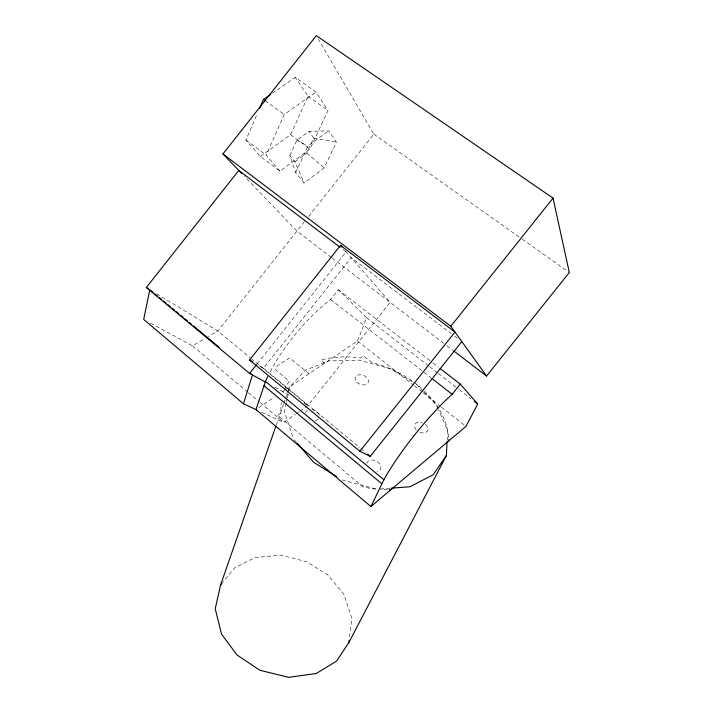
<?xml version="1.0" encoding="UTF-8"?>
<svg xmlns="http://www.w3.org/2000/svg" width="713" height="713" viewBox="0 0 713 713"><rect width="100%" height="100%" fill="white"/><g stroke="black" fill="none" stroke-linecap="round" stroke-linejoin="round"><path stroke-width="0.53" stroke-dasharray="3.56 2.67" d="M447.176 440.34L447.719 430.518L438.531 409.877M349.628 636.887L351.848 618.349L343.88 594.384L328.328 575.427L307.098 561.862L280.824 555.106L254.835 557.593L234.479 568.011L222.625 582.557M286.198 403.326L284.487 411.856L293.542 439.03M286.412 402.257L287.054 399.057M287.268 397.997L288.56 391.597M288.774 390.537L289.416 387.337L304.995 370.412L328.479 360.956L359.022 360.11L390.492 368.826L414.654 383.148M276.225 425.215L283.551 404.173M283.917 403.121L285.022 399.966M285.387 398.906L287.214 393.647M287.589 392.596L289.416 387.337M285.512 389.646L357.507 341.046L366.642 317.793L338.354 289.736L330.609 299.496A85.016 28.101 -51.2 0 0 269.086 373.924M272.393 93.251L295.36 77.423L316.028 92.039L327.998 110.444L310.075 148.964L279.986 171.156L260.379 156.521L245.923 140.042L257.313 113.634M279.986 171.156L266.172 155.122L284.255 114.481L316.028 92.039M260.379 156.521L290.583 134.739L308.007 96.237L295.36 77.423M289.852 155.523L296.875 140.167L308.934 131.397L328.702 130.835L336.42 142.226L324.21 167.84L304.175 182.974L295.628 172.635L289.852 155.523L294.924 161.806L304.175 182.974M295.628 172.635L307.936 146.103L328.702 130.835M294.924 161.806L306.733 153.081L313.729 138.028L308.934 131.397M304.487 221.6L217.795 331.019L208.428 336.509M308.604 216.404L373.79 134.133L318.551 39.473M257.17 363.844L346.108 251.814L340.787 247.776M259.755 365.974L263.471 368.149L351.197 257.66L451.195 333.532M261.626 412.203L283.819 422.515L295.467 414.333M296.358 413.7L299.05 411.811M299.941 411.187L304.424 408.041M305.316 407.408L308.007 405.519L390.118 302.339L345.502 251.119M258.748 407.711L274.434 397.123M281.822 392.132L284.585 390.269M150.523 323.114L192.519 345.85L204.684 338.711M380.385 488.984L390.243 488.245M313.729 138.028L336.42 142.226M342.08 479.938L377.106 489.234A85.694 60.596 23.5 0 1 362.881 486.872L277.633 415.349L281.216 412.872A89.134 63.038 23.5 0 1 281.252 402.435M296.875 140.167L307.936 146.103M274.87 387.302L289.505 395.35M304.103 403.38L308.007 405.519L251.832 359.129M156.673 293.792L217.795 331.019L250.985 358.434M373.79 134.133L521.337 238.552M522.246 239.194L569.313 272.509M308.007 96.237L327.998 110.444M265.183 100.676L284.255 114.481M290.583 134.739L310.075 148.964M245.923 140.042L266.172 155.122M454.734 336.215L457.39 338.229M331.331 257.411L296.938 231.128L244.532 176.459M332.098 257.999L445.99 345.03M446.873 345.707L453.04 350.422M338.354 289.736L432.194 362.382M433.076 363.06L438.335 367.133M366.642 317.793L428.745 366.01M429.618 366.687L437.488 372.801M438.361 373.478L458.477 389.093M459.359 389.77L470.723 398.603M330.609 299.496L431.151 377.917M357.507 341.046L413.478 385.118M414.351 385.804L422.221 392.007M423.094 392.694L440.589 406.463M441.463 407.159L465.945 426.436M324.665 363.211L320.832 360.127L322.383 359.7A89.134 63.038 23.5 0 1 360.377 358.006L363.443 355.876L371.838 362.516A85.694 60.596 23.5 0 1 421.347 388.282M309.077 373.737L289.576 357.873L276.564 366.322A4.492 3.119 18.4 0 0 276.894 370.903L289.309 381.116L288.355 382.516A89.134 63.038 23.5 0 0 283.373 392.747M263.471 368.149L360.003 447.844M360.858 448.548L365.983 452.782M192.519 345.85L247.464 391.99M248.311 392.703L259.3 401.927M260.147 402.64L283.819 422.515M306.733 153.081L324.21 167.84M416.508 384.254L423.37 391.419M424.137 392.212L436.338 404.957L438.094 408.888M294.264 439.859L296.412 442.354M387.569 489.742A85.694 60.596 23.5 0 1 380.626 489.528M424.387 391.089A85.694 60.596 23.5 0 1 448.718 438.352M425.358 424.262A7.121 4.938 25.9 0 1 427.274 431.356A7.121 4.938 25.9 0 1 418.977 431.873M416.223 429.77A7.121 4.938 25.9 0 1 415.394 423.691A7.121 4.938 25.9 0 1 422.274 422.586M318.479 418.977A7.273 5.205 20.7 0 1 314.549 420.572M309.166 419.226A7.273 5.205 20.7 0 1 308.729 418.959M305.645 412.756A7.273 5.205 20.7 0 1 307.544 410.43M312.009 409.636A7.273 5.205 20.7 0 1 319.486 415.474M366.794 463.459A7.451 5.437 25 0 1 378.05 462.095A7.451 5.437 25 0 1 377.07 471.525M356.803 382.15A6.943 4.75 22.3 0 0 368.122 382.694A6.943 4.75 22.3 0 0 360.421 374.753A6.943 4.75 22.3 0 0 356.803 382.15"/><path stroke-width="1.07" d="M275.86 426.267L220.531 585.123L215.237 608.813L221.52 634.142L237.126 655.104L259.933 670.282L288.649 677.35L316.314 673.491L336.616 661.076L348.978 642.342L446.338 455.616L447.113 441.436M348.978 642.342L349.236 640.158M149.819 289.612L143.687 319.415L243.463 403.772L256.582 409.859M243.463 403.772L252.455 374.976L250.744 373.55M267.794 376.517A85.016 28.101 -51.2 0 0 265.494 381.464L255.976 409.583L370.92 506.56L465.945 426.436L477.719 404.03L460.259 384.111L440.09 368.496M259.505 108.554L263.445 99.419L270.744 94.392M370.92 506.56L383.879 479.724A88.608 18.493 -51.2 0 1 452.14 394.28L460.259 384.111M446.338 455.616L433.192 474.733L409.966 486.765L391.339 488.164M241.841 173.642L222.955 153.946L316.322 35.65L553.038 198.116L569.313 272.509L486.56 376.036L453.923 351.099M266.101 382.48L249.595 373.398L146.334 287.491L238.775 170.452L339.896 247.108M249.55 360.02L340.52 245.388L454.974 332.062L359.887 451.249L249.55 360.02L252.34 361.643M249.595 373.398L256.484 364.717M486.56 376.036L450.821 326.278L553.038 198.116M359.887 451.249L370.252 456.311L461.819 341.589M220.531 585.123L221.921 583.412M146.334 287.491L148.215 288.631M336.572 476.525L313.622 462.309L297.134 443.183M263.445 99.419L265.183 100.676M222.955 153.946L450.821 326.278M474.225 401.321L477.719 404.03M432.025 378.594L452.14 394.28M367.685 454.199L370.252 456.311M265.494 381.464L383.879 479.724M150.675 290.325L153.233 292.455M154.944 293.881L157.511 296.011M159.222 297.437L161.789 299.567M163.5 300.993L166.067 303.132M167.778 304.549L170.345 306.688M172.056 308.105L174.623 310.244M176.334 311.661L178.901 313.8M180.612 315.217L183.17 317.356M184.881 318.773L187.448 320.912M189.159 322.338L191.726 324.468M193.437 325.894L219.096 347.231M263.774 385.555L381.722 483.69M340.52 245.388L341.937 247.028M390.965 489.662A85.694 60.596 23.5 0 1 389.271 489.715M448.762 439.645A85.694 60.596 23.5 0 1 448.78 440.919"/></g></svg>
